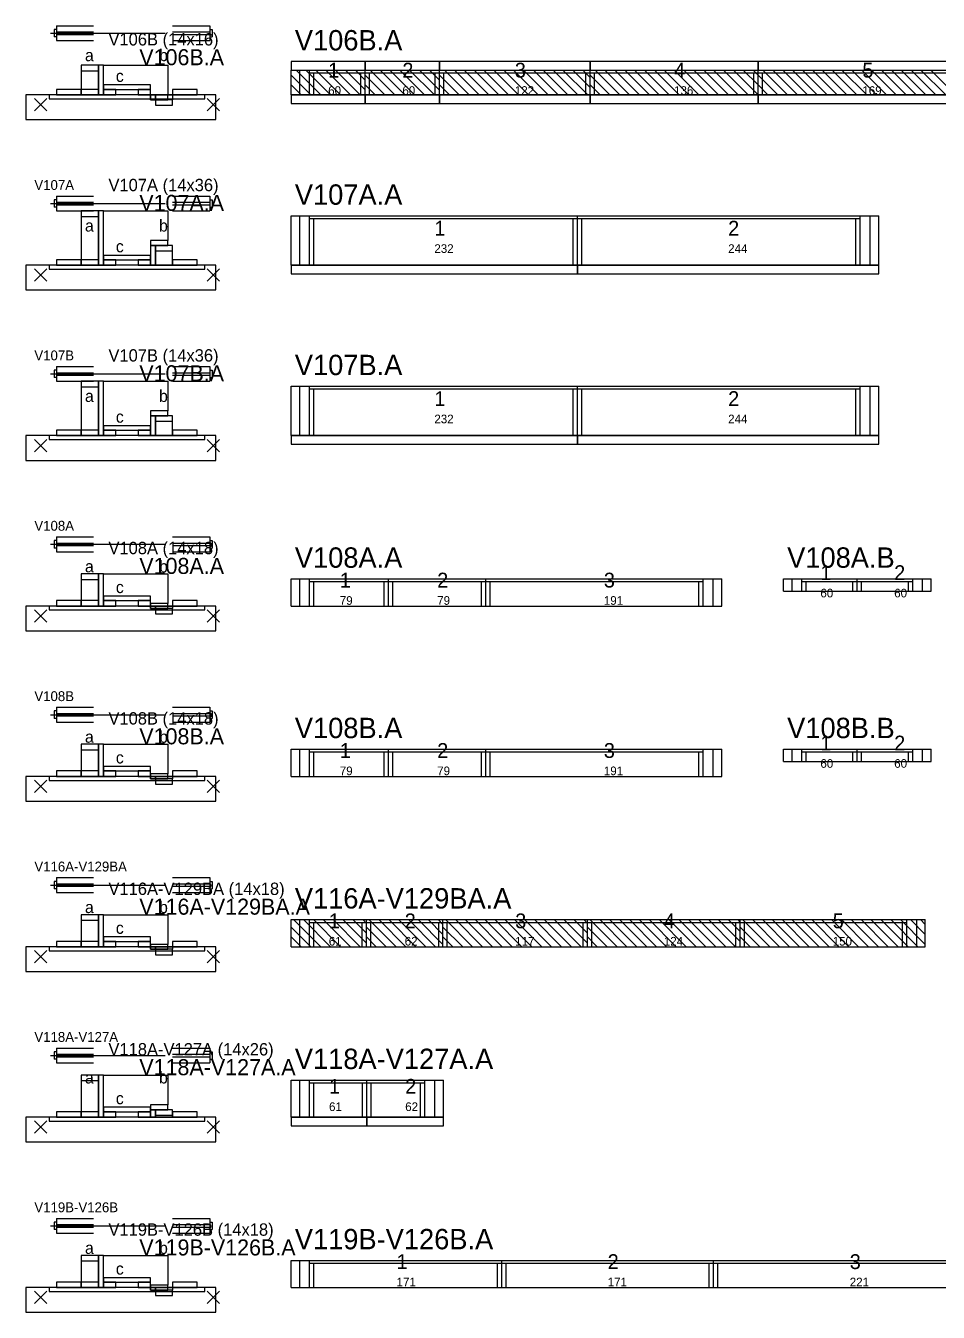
# Model space of a CAD drawing. Header units: metres. Extents: x -10 to 74425, y -2037 to 26.
# Drawn here: x 67582 to 68322, y -2008 to -966 of the extents above; entities that cross this region are included whole.
import ezdxf

# ---------------------------------------------------------------- set-up
doc = ezdxf.new("R2010")
doc.units = ezdxf.units.M
doc.layers.add('LABELS', color=3, linetype='Continuous')
doc.layers.add('VIGAS', color=7, linetype='Continuous')

msp = doc.modelspace()

# ---------------------------------------------------------------- linework, layer by layer
at = {"layer": 'VIGAS'}
for p, q in [((67605.4, -969), (67605.4, -975)), ((67607.4, -969), (67605.4, -969)), ((67607.4, -966), (67637.4, -966)), ((67607.4, -966), (67607.4, -978)), ((67701.4, -966), (67731.4, -966)), ((67731.4, -966), (67731.4, -978)), ((67731.4, -969), (67733.4, -969)), ((67733.4, -969), (67733.4, -975)), ((67602.4, -972), (67695.4, -972)), ((67607.4, -975), (67605.4, -975)), ((67607.4, -971), (67637.4, -971)), ((67607.4, -973), (67637.4, -973)), ((67607.4, -978), (67637.4, -978)), ((67701.4, -971), (67731.4, -971)), ((67701.4, -973), (67731.4, -973)), ((67701.4, -978), (67731.4, -978)), ((67731.4, -975), (67733.4, -975)), ((67797.4, -1002), (67857.4, -1002)), ((67797.4, -1022), (67797.4, -1002)), ((67813.4, -1022), (67797.4, -1006)), ((67821.4, -1022), (67801.4, -1002)), ((67804.4, -1022), (67804.4, -1002)), ((67829.4, -1022), (67809.4, -1002)), ((67812.4, -1022), (67812.4, -1002)), ((67812.4, -1004.2), (67857.4, -1004.2)), ((67815.9, -1022), (67815.9, -1004.2)), ((67837.4, -1022), (67817.4, -1002)), ((67845.4, -1022), (67825.4, -1002)), ((67853.4, -1022), (67833.4, -1002)), ((67857.4, -1018), (67841.4, -1002)), ((67857.4, -1010), (67849.4, -1002)), ((67853.9, -1022), (67853.9, -1004.2)), ((67857.4, -1022), (67857.4, -1002)), ((67857.4, -1022), (67857.4, -1002)), ((67857.4, -1002), (67917.6, -1002)), ((67857.4, -1022), (67857.4, -1002)), ((67857.4, -1022), (67857.4, -1002)), ((67857.4, -1022), (67857.4, -1002)), ((67857.4, -1002), (67857.4, -1002)), ((67857.4, -1004.2), (67917.6, -1004.2)), ((67873.4, -1022), (67857.4, -1006)), ((67860.9, -1022), (67860.9, -1004.2)), ((67881.4, -1022), (67861.4, -1002)), ((67889.4, -1022), (67869.4, -1002)), ((67897.4, -1022), (67877.4, -1002)), ((67905.4, -1022), (67885.4, -1002)), ((67913.4, -1022), (67893.4, -1002)), ((67917.6, -1018.2), (67901.4, -1002)), ((67917.6, -1010.2), (67909.4, -1002)), ((67914.1, -1022), (67914.1, -1004.2)), ((67917.6, -1002.2), (67917.4, -1002)), ((67917.6, -1022), (67917.6, -1002)), ((67917.6, -1022), (67917.6, -1002)), ((67917.6, -1002), (68039.6, -1002)), ((67917.6, -1022), (67917.6, -1002)), ((67917.6, -1022), (67917.6, -1002)), ((67917.6, -1022), (67917.6, -1002)), ((67917.6, -1004.2), (68039.6, -1004.2)), ((67933.6, -1022), (67917.6, -1006)), ((67921.1, -1022), (67921.1, -1004.2)), ((67941.6, -1022), (67921.6, -1002)), ((67949.6, -1022), (67929.6, -1002)), ((67957.6, -1022), (67937.6, -1002)), ((67965.6, -1022), (67945.6, -1002)), ((67973.6, -1022), (67953.6, -1002)), ((67981.6, -1022), (67961.6, -1002)), ((67989.6, -1022), (67969.6, -1002)), ((67997.6, -1022), (67977.6, -1002)), ((68005.6, -1022), (67985.6, -1002)), ((68013.6, -1022), (67993.6, -1002)), ((68021.6, -1022), (68001.6, -1002)), ((68029.6, -1022), (68009.6, -1002)), ((68037.6, -1022), (68017.6, -1002)), ((68039.6, -1016), (68025.6, -1002)), ((68039.6, -1008), (68033.6, -1002)), ((68036.1, -1022), (68036.1, -1004.2)), ((68039.6, -1022), (68039.6, -1002)), ((68039.6, -1022), (68039.6, -1002)), ((68039.6, -1002), (68175.6, -1002)), ((68039.6, -1022), (68039.6, -1002)), ((68039.6, -1022), (68039.6, -1002)), ((68039.6, -1022), (68039.6, -1002)), ((68039.6, -1004.2), (68175.6, -1004.2)), ((68055.6, -1022), (68039.6, -1006)), ((68043.1, -1022), (68043.1, -1004.2)), ((68063.6, -1022), (68043.6, -1002)), ((68071.6, -1022), (68051.6, -1002)), ((68079.6, -1022), (68059.6, -1002)), ((68087.6, -1022), (68067.6, -1002)), ((68095.6, -1022), (68075.6, -1002)), ((68103.6, -1022), (68083.6, -1002)), ((68111.6, -1022), (68091.6, -1002)), ((68119.6, -1022), (68099.6, -1002)), ((68127.6, -1022), (68107.6, -1002)), ((68135.6, -1022), (68115.6, -1002)), ((68143.6, -1022), (68123.6, -1002)), ((68151.6, -1022), (68131.6, -1002)), ((68159.6, -1022), (68139.6, -1002)), ((68167.6, -1022), (68147.6, -1002)), ((68175.6, -1022), (68155.6, -1002)), ((68175.6, -1014), (68163.6, -1002)), ((68175.6, -1006), (68171.6, -1002)), ((68172.1, -1022), (68172.1, -1004.2)), ((68175.6, -1022), (68175.6, -1002)), ((68175.6, -1022), (68175.6, -1002)), ((68175.6, -1002), (68344.6, -1002)), ((68175.6, -1022), (68175.6, -1002)), ((68175.6, -1022), (68175.6, -1002)), ((68175.6, -1022), (68175.6, -1002)), ((68175.6, -1004.2), (68344.6, -1004.2)), ((68191.6, -1022), (68175.6, -1006)), ((68179.1, -1022), (68179.1, -1004.2)), ((68199.6, -1022), (68179.6, -1002)), ((68207.6, -1022), (68187.6, -1002)), ((68215.6, -1022), (68195.6, -1002)), ((68223.6, -1022), (68203.6, -1002)), ((68231.6, -1022), (68211.6, -1002)), ((68239.6, -1022), (68219.6, -1002)), ((68247.6, -1022), (68227.6, -1002)), ((68255.6, -1022), (68235.6, -1002)), ((68263.6, -1022), (68243.6, -1002)), ((68271.6, -1022), (68251.6, -1002)), ((68279.6, -1022), (68259.6, -1002)), ((68287.6, -1022), (68267.6, -1002)), ((68295.6, -1022), (68275.6, -1002)), ((68303.6, -1022), (68283.6, -1002)), ((68311.6, -1022), (68291.6, -1002)), ((68319.6, -1022), (68299.6, -1002)), ((68327.6, -1022), (68307.6, -1002)), ((68335.6, -1022), (68315.6, -1002)), ((67805.4, -1022), (67797.4, -1014)), ((67865.4, -1022), (67857.4, -1014)), ((67925.6, -1022), (67917.6, -1014)), ((68047.6, -1022), (68039.6, -1014)), ((68183.6, -1022), (68175.6, -1014)), ((67589.4, -1035), (67599.4, -1025)), ((67589.4, -1025), (67599.4, -1035)), ((67729.4, -1035), (67739.4, -1025)), ((67729.4, -1025), (67739.4, -1035)), ((67797.4, -1022), (67857.4, -1022)), ((67797.4, -1022), (67797.4, -1022)), ((67812.4, -1022), (67815.9, -1022)), ((67853.9, -1022), (67857.4, -1022)), ((67857.4, -1022), (67917.6, -1022)), ((67857.4, -1022), (67860.9, -1022)), ((67857.4, -1022), (67857.4, -1022)), ((67914.1, -1022), (67917.6, -1022)), ((67917.6, -1022), (68039.6, -1022)), ((67917.6, -1022), (67921.1, -1022)), ((67917.6, -1022), (67917.6, -1022)), ((68036.1, -1022), (68039.6, -1022)), ((68039.6, -1022), (68175.6, -1022)), ((68039.6, -1022), (68043.1, -1022)), ((68039.6, -1022), (68039.6, -1022)), ((68172.1, -1022), (68175.6, -1022)), ((68175.6, -1022), (68344.6, -1022)), ((68175.6, -1022), (68179.1, -1022)), ((68175.6, -1022), (68175.6, -1022)), ((67607.4, -1104), (67637.4, -1104)), ((67607.4, -1104), (67607.4, -1116)), ((67701.4, -1104), (67731.4, -1104)), ((67731.4, -1104), (67731.4, -1116)), ((67602.4, -1110), (67695.4, -1110)), ((67605.4, -1107), (67605.4, -1113)), ((67607.4, -1107), (67605.4, -1107)), ((67607.4, -1113), (67605.4, -1113)), ((67607.4, -1109), (67637.4, -1109)), ((67607.4, -1111), (67637.4, -1111)), ((67701.4, -1109), (67731.4, -1109)), ((67701.4, -1111), (67731.4, -1111)), ((67731.4, -1107), (67733.4, -1107)), ((67731.4, -1113), (67733.4, -1113)), ((67733.4, -1107), (67733.4, -1113)), ((67607.4, -1116), (67637.4, -1116)), ((67701.4, -1116), (67731.4, -1116)), ((67797.4, -1120), (68029.4, -1120)), ((67797.4, -1160), (67797.4, -1120)), ((67804.4, -1160), (67804.4, -1120)), ((67812.4, -1160), (67812.4, -1120)), ((67812.4, -1122.2), (68029.4, -1122.2)), ((67815.9, -1160), (67815.9, -1122.2)), ((68025.9, -1160), (68025.9, -1122.2)), ((68029.4, -1160), (68029.4, -1120)), ((68029.4, -1160), (68029.4, -1120)), ((68029.4, -1120), (68273.4, -1120)), ((68029.4, -1160), (68029.4, -1120)), ((68029.4, -1160), (68029.4, -1120)), ((68029.4, -1160), (68029.4, -1120)), ((68029.4, -1122.2), (68258.4, -1122.2)), ((68032.9, -1160), (68032.9, -1122.2)), ((68254.9, -1160), (68254.9, -1122.2)), ((68258.4, -1160), (68258.4, -1120)), ((68266.4, -1160), (68266.4, -1120)), ((68273.4, -1160), (68273.4, -1120)), ((67589.4, -1173), (67599.4, -1163)), ((67589.4, -1163), (67599.4, -1173)), ((67729.4, -1173), (67739.4, -1163)), ((67729.4, -1163), (67739.4, -1173)), ((67797.4, -1160), (68029.4, -1160)), ((67812.4, -1160), (67815.9, -1160)), ((68025.9, -1160), (68029.4, -1160)), ((68029.4, -1160), (68273.4, -1160)), ((68029.4, -1160), (68032.9, -1160)), ((68254.9, -1160), (68258.4, -1160)), ((67602.4, -1248), (67695.4, -1248)), ((67605.4, -1245), (67605.4, -1251)), ((67607.4, -1245), (67605.4, -1245)), ((67607.4, -1242), (67637.4, -1242)), ((67607.4, -1242), (67607.4, -1254)), ((67607.4, -1247), (67637.4, -1247)), ((67607.4, -1249), (67637.4, -1249)), ((67701.4, -1242), (67731.4, -1242)), ((67701.4, -1247), (67731.4, -1247)), ((67701.4, -1249), (67731.4, -1249)), ((67731.4, -1242), (67731.4, -1254)), ((67731.4, -1245), (67733.4, -1245)), ((67733.4, -1245), (67733.4, -1251)), ((67607.4, -1251), (67605.4, -1251)), ((67607.4, -1254), (67637.4, -1254)), ((67701.4, -1254), (67731.4, -1254)), ((67731.4, -1251), (67733.4, -1251)), ((67797.4, -1258), (68029.4, -1258)), ((67797.4, -1298), (67797.4, -1258)), ((67804.4, -1298), (67804.4, -1258)), ((67812.4, -1298), (67812.4, -1258)), ((67812.4, -1260.2), (68029.4, -1260.2)), ((67815.9, -1298), (67815.9, -1260.2)), ((68025.9, -1298), (68025.9, -1260.2)), ((68029.4, -1298), (68029.4, -1258)), ((68029.4, -1298), (68029.4, -1258)), ((68029.4, -1258), (68273.4, -1258)), ((68029.4, -1298), (68029.4, -1258)), ((68029.4, -1298), (68029.4, -1258)), ((68029.4, -1298), (68029.4, -1258)), ((68029.4, -1260.2), (68258.4, -1260.2)), ((68032.9, -1298), (68032.9, -1260.2)), ((68254.9, -1298), (68254.9, -1260.2)), ((68258.4, -1298), (68258.4, -1258)), ((68266.4, -1298), (68266.4, -1258)), ((68273.4, -1298), (68273.4, -1258)), ((67589.4, -1311), (67599.4, -1301)), ((67589.4, -1301), (67599.4, -1311)), ((67729.4, -1311), (67739.4, -1301)), ((67729.4, -1301), (67739.4, -1311)), ((67797.4, -1298), (68029.4, -1298)), ((67812.4, -1298), (67815.9, -1298)), ((68025.9, -1298), (68029.4, -1298)), ((68029.4, -1298), (68273.4, -1298)), ((68029.4, -1298), (68032.9, -1298)), ((68254.9, -1298), (68258.4, -1298)), ((67605.4, -1383), (67605.4, -1389)), ((67607.4, -1383), (67605.4, -1383)), ((67607.4, -1380), (67637.4, -1380)), ((67607.4, -1380), (67607.4, -1392)), ((67607.4, -1385), (67637.4, -1385)), ((67701.4, -1380), (67731.4, -1380)), ((67701.4, -1385), (67731.4, -1385)), ((67731.4, -1380), (67731.4, -1392)), ((67731.4, -1383), (67733.4, -1383)), ((67733.4, -1383), (67733.4, -1389)), ((67602.4, -1386), (67695.4, -1386)), ((67607.4, -1389), (67605.4, -1389)), ((67607.4, -1387), (67637.4, -1387)), ((67607.4, -1392), (67637.4, -1392)), ((67701.4, -1387), (67731.4, -1387)), ((67701.4, -1392), (67731.4, -1392)), ((67731.4, -1389), (67733.4, -1389)), ((67797.4, -1414), (67876.2, -1414)), ((67797.4, -1436), (67797.4, -1414)), ((67804.4, -1436), (67804.4, -1414)), ((67812.4, -1436), (67812.4, -1414)), ((67812.4, -1416.2), (67876.2, -1416.2)), ((67815.9, -1436), (67815.9, -1416.2)), ((67872.7, -1436), (67872.7, -1416.2)), ((67876.2, -1436), (67876.2, -1414)), ((67876.2, -1436), (67876.2, -1414)), ((67876.2, -1414), (67955.2, -1414)), ((67876.2, -1436), (67876.2, -1414)), ((67876.2, -1436), (67876.2, -1414)), ((67876.2, -1436), (67876.2, -1414)), ((67876.2, -1416.2), (67955.2, -1416.2)), ((67879.7, -1436), (67879.7, -1416.2)), ((67951.7, -1436), (67951.7, -1416.2)), ((67955.2, -1436), (67955.2, -1414)), ((67955.2, -1436), (67955.2, -1414)), ((67955.2, -1414), (68146.2, -1414)), ((67955.2, -1436), (67955.2, -1414)), ((67955.2, -1436), (67955.2, -1414)), ((67955.2, -1436), (67955.2, -1414)), ((67955.2, -1416.2), (68131.2, -1416.2)), ((67958.7, -1436), (67958.7, -1416.2)), ((68127.7, -1436), (68127.7, -1416.2)), ((68131.2, -1436), (68131.2, -1414)), ((68139.2, -1436), (68139.2, -1414)), ((68146.2, -1436), (68146.2, -1414)), ((68196.2, -1414), (68255.9, -1414)), ((68196.2, -1424), (68196.2, -1414)), ((68203.2, -1424), (68203.2, -1414)), ((68211.2, -1424), (68211.2, -1414)), ((68211.2, -1416.2), (68255.9, -1416.2)), ((68214.7, -1424), (68214.7, -1416.2)), ((68252.4, -1424), (68252.4, -1416.2)), ((68255.9, -1424), (68255.9, -1414)), ((68255.9, -1424), (68255.9, -1414)), ((68255.9, -1414), (68315.9, -1414)), ((68255.9, -1424), (68255.9, -1414)), ((68255.9, -1424), (68255.9, -1414)), ((68255.9, -1424), (68255.9, -1414)), ((68255.9, -1416.2), (68300.9, -1416.2)), ((68259.4, -1424), (68259.4, -1416.2)), ((68297.4, -1424), (68297.4, -1416.2)), ((68300.9, -1424), (68300.9, -1414)), ((68308.9, -1424), (68308.9, -1414)), ((68315.9, -1424), (68315.9, -1414)), ((68196.2, -1424), (68255.9, -1424)), ((68211.2, -1424), (68214.7, -1424)), ((68252.4, -1424), (68255.9, -1424)), ((68255.9, -1424), (68315.9, -1424)), ((68255.9, -1424), (68259.4, -1424)), ((68297.4, -1424), (68300.9, -1424)), ((67797.4, -1436), (67876.2, -1436)), ((67812.4, -1436), (67815.9, -1436)), ((67872.7, -1436), (67876.2, -1436)), ((67876.2, -1436), (67955.2, -1436)), ((67876.2, -1436), (67879.7, -1436)), ((67951.7, -1436), (67955.2, -1436)), ((67955.2, -1436), (68146.2, -1436)), ((67955.2, -1436), (67958.7, -1436)), ((68127.7, -1436), (68131.2, -1436)), ((67589.4, -1449), (67599.4, -1439)), ((67589.4, -1439), (67599.4, -1449)), ((67729.4, -1449), (67739.4, -1439)), ((67729.4, -1439), (67739.4, -1449)), ((67605.4, -1521), (67605.4, -1527)), ((67607.4, -1521), (67605.4, -1521)), ((67607.4, -1518), (67637.4, -1518)), ((67607.4, -1518), (67607.4, -1530)), ((67701.4, -1518), (67731.4, -1518)), ((67731.4, -1518), (67731.4, -1530)), ((67731.4, -1521), (67733.4, -1521)), ((67733.4, -1521), (67733.4, -1527)), ((67602.4, -1524), (67695.4, -1524)), ((67607.4, -1527), (67605.4, -1527)), ((67607.4, -1523), (67637.4, -1523)), ((67607.4, -1525), (67637.4, -1525)), ((67607.4, -1530), (67637.4, -1530)), ((67701.4, -1523), (67731.4, -1523)), ((67701.4, -1525), (67731.4, -1525)), ((67701.4, -1530), (67731.4, -1530)), ((67731.4, -1527), (67733.4, -1527)), ((67797.4, -1552), (67876.2, -1552)), ((67797.4, -1574), (67797.4, -1552)), ((67804.4, -1574), (67804.4, -1552)), ((67812.4, -1574), (67812.4, -1552)), ((67876.2, -1574), (67876.2, -1552)), ((67876.2, -1574), (67876.2, -1552)), ((67876.2, -1552), (67955.2, -1552)), ((67876.2, -1574), (67876.2, -1552)), ((67876.2, -1574), (67876.2, -1552)), ((67876.2, -1574), (67876.2, -1552)), ((67955.2, -1574), (67955.2, -1552)), ((67955.2, -1574), (67955.2, -1552)), ((67955.2, -1552), (68146.2, -1552)), ((67955.2, -1574), (67955.2, -1552)), ((67955.2, -1574), (67955.2, -1552)), ((67955.2, -1574), (67955.2, -1552)), ((68131.2, -1574), (68131.2, -1552)), ((68139.2, -1574), (68139.2, -1552)), ((68146.2, -1574), (68146.2, -1552)), ((68196.2, -1552), (68255.9, -1552)), ((68196.2, -1562), (68196.2, -1552)), ((68203.2, -1562), (68203.2, -1552)), ((68211.2, -1562), (68211.2, -1552)), ((68255.9, -1562), (68255.9, -1552)), ((68255.9, -1562), (68255.9, -1552)), ((68255.9, -1552), (68315.9, -1552)), ((68255.9, -1562), (68255.9, -1552)), ((68255.9, -1562), (68255.9, -1552)), ((68255.9, -1562), (68255.9, -1552)), ((68300.9, -1562), (68300.9, -1552)), ((68308.9, -1562), (68308.9, -1552)), ((68315.9, -1562), (68315.9, -1552)), ((67812.4, -1554.2), (67876.2, -1554.2)), ((67815.9, -1574), (67815.9, -1554.2)), ((67872.7, -1574), (67872.7, -1554.2)), ((67876.2, -1554.2), (67955.2, -1554.2)), ((67879.7, -1574), (67879.7, -1554.2)), ((67951.7, -1574), (67951.7, -1554.2)), ((67955.2, -1554.2), (68131.2, -1554.2)), ((67958.7, -1574), (67958.7, -1554.2)), ((68127.7, -1574), (68127.7, -1554.2)), ((68196.2, -1562), (68255.9, -1562)), ((68211.2, -1554.2), (68255.9, -1554.2)), ((68211.2, -1562), (68214.7, -1562)), ((68214.7, -1562), (68214.7, -1554.2)), ((68252.4, -1562), (68252.4, -1554.2)), ((68252.4, -1562), (68255.9, -1562)), ((68255.9, -1554.2), (68300.9, -1554.2)), ((68255.9, -1562), (68315.9, -1562)), ((68255.9, -1562), (68259.4, -1562)), ((68259.4, -1562), (68259.4, -1554.2)), ((68297.4, -1562), (68297.4, -1554.2)), ((68297.4, -1562), (68300.9, -1562)), ((67589.4, -1587), (67599.4, -1577)), ((67589.4, -1577), (67599.4, -1587)), ((67729.4, -1587), (67739.4, -1577)), ((67729.4, -1577), (67739.4, -1587)), ((67797.4, -1574), (67876.2, -1574)), ((67812.4, -1574), (67815.9, -1574)), ((67872.7, -1574), (67876.2, -1574)), ((67876.2, -1574), (67955.2, -1574)), ((67876.2, -1574), (67879.7, -1574)), ((67951.7, -1574), (67955.2, -1574)), ((67955.2, -1574), (68146.2, -1574)), ((67955.2, -1574), (67958.7, -1574)), ((68127.7, -1574), (68131.2, -1574)), ((67607.4, -1656), (67637.4, -1656)), ((67607.4, -1656), (67607.4, -1668)), ((67701.4, -1656), (67731.4, -1656)), ((67731.4, -1656), (67731.4, -1668)), ((67602.4, -1662), (67695.4, -1662)), ((67605.4, -1659), (67605.4, -1665)), ((67607.4, -1659), (67605.4, -1659)), ((67607.4, -1665), (67605.4, -1665)), ((67607.4, -1661), (67637.4, -1661)), ((67607.4, -1663), (67637.4, -1663)), ((67701.4, -1661), (67731.4, -1661)), ((67701.4, -1663), (67731.4, -1663)), ((67731.4, -1659), (67733.4, -1659)), ((67731.4, -1665), (67733.4, -1665)), ((67733.4, -1659), (67733.4, -1665)), ((67607.4, -1668), (67637.4, -1668)), ((67701.4, -1668), (67731.4, -1668)), ((67797.4, -1690), (67858.4, -1690)), ((67797.4, -1712), (67797.4, -1690)), ((67813.4, -1712), (67797.4, -1696)), ((67821.4, -1712), (67799.4, -1690)), ((67804.4, -1712), (67804.4, -1690)), ((67829.4, -1712), (67807.4, -1690)), ((67812.4, -1712), (67812.4, -1690)), ((67812.4, -1692.2), (67858.4, -1692.2)), ((67837.4, -1712), (67815.4, -1690)), ((67815.9, -1712), (67815.9, -1692.2)), ((67845.4, -1712), (67823.4, -1690)), ((67853.4, -1712), (67831.4, -1690)), ((67858.4, -1709), (67839.4, -1690)), ((67858.4, -1701), (67847.4, -1690)), ((67854.9, -1712), (67854.9, -1692.2)), ((67858.4, -1693), (67855.4, -1690)), ((67858.4, -1712), (67858.4, -1690)), ((67858.4, -1712), (67858.4, -1690)), ((67858.4, -1690), (67920.4, -1690)), ((67858.4, -1712), (67858.4, -1690)), ((67858.4, -1712), (67858.4, -1690)), ((67858.4, -1712), (67858.4, -1690)), ((67858.4, -1692.2), (67920.4, -1692.2)), ((67874.4, -1712), (67858.4, -1696)), ((67882.4, -1712), (67860.4, -1690)), ((67861.9, -1712), (67861.9, -1692.2)), ((67890.4, -1712), (67868.4, -1690)), ((67898.4, -1712), (67876.4, -1690)), ((67906.4, -1712), (67884.4, -1690)), ((67914.4, -1712), (67892.4, -1690)), ((67920.4, -1710), (67900.4, -1690)), ((67920.4, -1702), (67908.4, -1690)), ((67920.4, -1694), (67916.4, -1690)), ((67916.9, -1712), (67916.9, -1692.2)), ((67920.4, -1712), (67920.4, -1690)), ((67920.4, -1712), (67920.4, -1690)), ((67920.4, -1690), (68037.4, -1690)), ((67920.4, -1712), (67920.4, -1690)), ((67920.4, -1712), (67920.4, -1690)), ((67920.4, -1712), (67920.4, -1690)), ((67920.4, -1692.2), (68037.4, -1692.2)), ((67936.4, -1712), (67920.4, -1696)), ((67944.4, -1712), (67922.4, -1690)), ((67923.9, -1712), (67923.9, -1692.2)), ((67952.4, -1712), (67930.4, -1690)), ((67960.4, -1712), (67938.4, -1690)), ((67968.4, -1712), (67946.4, -1690)), ((67976.4, -1712), (67954.4, -1690)), ((67984.4, -1712), (67962.4, -1690)), ((67992.4, -1712), (67970.4, -1690)), ((68000.4, -1712), (67978.4, -1690)), ((68008.4, -1712), (67986.4, -1690)), ((68016.4, -1712), (67994.4, -1690)), ((68024.4, -1712), (68002.4, -1690)), ((68032.4, -1712), (68010.4, -1690)), ((68037.4, -1709), (68018.4, -1690)), ((68037.4, -1701), (68026.4, -1690)), ((68033.9, -1712), (68033.9, -1692.2)), ((68037.4, -1693), (68034.4, -1690)), ((68037.4, -1712), (68037.4, -1690)), ((68037.4, -1712), (68037.4, -1690)), ((68037.4, -1690), (68161.1, -1690)), ((68037.4, -1712), (68037.4, -1690)), ((68037.4, -1712), (68037.4, -1690)), ((68037.4, -1712), (68037.4, -1690)), ((68037.4, -1692.2), (68161.1, -1692.2)), ((68053.4, -1712), (68037.4, -1696)), ((68061.4, -1712), (68039.4, -1690)), ((68040.9, -1712), (68040.9, -1692.2)), ((68069.4, -1712), (68047.4, -1690)), ((68077.4, -1712), (68055.4, -1690)), ((68085.4, -1712), (68063.4, -1690)), ((68093.4, -1712), (68071.4, -1690)), ((68101.4, -1712), (68079.4, -1690)), ((68109.4, -1712), (68087.4, -1690)), ((68117.4, -1712), (68095.4, -1690)), ((68125.4, -1712), (68103.4, -1690)), ((68133.4, -1712), (68111.4, -1690)), ((68141.4, -1712), (68119.4, -1690)), ((68149.4, -1712), (68127.4, -1690)), ((68157.4, -1712), (68135.4, -1690)), ((68161.1, -1707.7), (68143.4, -1690)), ((68161.1, -1699.7), (68151.4, -1690)), ((68157.6, -1712), (68157.6, -1692.2)), ((68161.1, -1691.7), (68159.4, -1690)), ((68161.1, -1712), (68161.1, -1690)), ((68161.1, -1712), (68161.1, -1690)), ((68161.1, -1690), (68311.1, -1690)), ((68161.1, -1712), (68161.1, -1690)), ((68161.1, -1712), (68161.1, -1690)), ((68161.1, -1712), (68161.1, -1690)), ((68161.1, -1692.2), (68296.1, -1692.2)), ((68177.1, -1712), (68161.1, -1696)), ((68185.1, -1712), (68163.1, -1690)), ((68164.6, -1712), (68164.6, -1692.2)), ((68193.1, -1712), (68171.1, -1690)), ((68201.1, -1712), (68179.1, -1690)), ((68209.1, -1712), (68187.1, -1690)), ((68217.1, -1712), (68195.1, -1690)), ((68225.1, -1712), (68203.1, -1690)), ((68233.1, -1712), (68211.1, -1690)), ((68241.1, -1712), (68219.1, -1690)), ((68249.1, -1712), (68227.1, -1690)), ((68257.1, -1712), (68235.1, -1690)), ((68265.1, -1712), (68243.1, -1690)), ((68273.1, -1712), (68251.1, -1690)), ((68281.1, -1712), (68259.1, -1690)), ((68289.1, -1712), (68267.1, -1690)), ((68297.1, -1712), (68275.1, -1690)), ((68305.1, -1712), (68283.1, -1690)), ((68311.1, -1710), (68291.1, -1690)), ((68292.6, -1712), (68292.6, -1692.2)), ((68296.1, -1712), (68296.1, -1690)), ((68311.1, -1702), (68299.1, -1690)), ((68304.1, -1712), (68304.1, -1690)), ((68311.1, -1694), (68307.1, -1690)), ((68311.1, -1712), (68311.1, -1690)), ((67805.4, -1712), (67797.4, -1704)), ((67866.4, -1712), (67858.4, -1704)), ((67928.4, -1712), (67920.4, -1704)), ((68045.4, -1712), (68037.4, -1704)), ((68169.1, -1712), (68161.1, -1704)), ((67589.4, -1725), (67599.4, -1715)), ((67589.4, -1715), (67599.4, -1725)), ((67729.4, -1725), (67739.4, -1715)), ((67729.4, -1715), (67739.4, -1725)), ((67797.4, -1712), (67858.4, -1712)), ((67797.4, -1712), (67797.4, -1712)), ((67812.4, -1712), (67815.9, -1712)), ((67854.9, -1712), (67858.4, -1712)), ((67858.4, -1712), (67920.4, -1712)), ((67858.4, -1712), (67861.9, -1712)), ((67858.4, -1712), (67858.4, -1712)), ((67916.9, -1712), (67920.4, -1712)), ((67920.4, -1712), (68037.4, -1712)), ((67920.4, -1712), (67923.9, -1712)), ((67920.4, -1712), (67920.4, -1712)), ((68033.9, -1712), (68037.4, -1712)), ((68037.4, -1712), (68161.1, -1712)), ((68037.4, -1712), (68040.9, -1712)), ((68037.4, -1712), (68037.4, -1712)), ((68157.6, -1712), (68161.1, -1712)), ((68161.1, -1712), (68311.1, -1712)), ((68161.1, -1712), (68164.6, -1712)), ((68161.1, -1712), (68161.1, -1712)), ((68292.6, -1712), (68296.1, -1712)), ((67602.4, -1800), (67695.4, -1800)), ((67605.4, -1797), (67605.4, -1803)), ((67607.4, -1797), (67605.4, -1797)), ((67607.4, -1794), (67637.4, -1794)), ((67607.4, -1794), (67607.4, -1806)), ((67607.4, -1799), (67637.4, -1799)), ((67607.4, -1801), (67637.4, -1801)), ((67701.4, -1794), (67731.4, -1794)), ((67701.4, -1799), (67731.4, -1799)), ((67701.4, -1801), (67731.4, -1801)), ((67731.4, -1794), (67731.4, -1806)), ((67731.4, -1797), (67733.4, -1797)), ((67733.4, -1797), (67733.4, -1803)), ((67607.4, -1803), (67605.4, -1803)), ((67607.4, -1806), (67637.4, -1806)), ((67701.4, -1806), (67731.4, -1806)), ((67731.4, -1803), (67733.4, -1803)), ((67797.4, -1820), (67858.8, -1820)), ((67797.4, -1850), (67797.4, -1820)), ((67804.4, -1850), (67804.4, -1820)), ((67812.4, -1850), (67812.4, -1820)), ((67812.4, -1822.2), (67858.8, -1822.2)), ((67815.9, -1850), (67815.9, -1822.2)), ((67855.3, -1850), (67855.3, -1822.2)), ((67858.8, -1850), (67858.8, -1820)), ((67858.8, -1850), (67858.8, -1820)), ((67858.8, -1820), (67920.8, -1820)), ((67858.8, -1850), (67858.8, -1820)), ((67858.8, -1850), (67858.8, -1820)), ((67858.8, -1850), (67858.8, -1820)), ((67858.8, -1822.2), (67905.8, -1822.2)), ((67862.3, -1850), (67862.3, -1822.2)), ((67902.3, -1850), (67902.3, -1822.2)), ((67905.8, -1850), (67905.8, -1820)), ((67913.8, -1850), (67913.8, -1820)), ((67920.8, -1850), (67920.8, -1820)), ((67589.4, -1863), (67599.4, -1853)), ((67589.4, -1853), (67599.4, -1863)), ((67729.4, -1863), (67739.4, -1853)), ((67729.4, -1853), (67739.4, -1863)), ((67797.4, -1850), (67858.8, -1850)), ((67812.4, -1850), (67815.9, -1850)), ((67855.3, -1850), (67858.8, -1850)), ((67858.8, -1850), (67920.8, -1850)), ((67858.8, -1850), (67862.3, -1850)), ((67902.3, -1850), (67905.8, -1850)), ((67602.4, -1938), (67695.4, -1938)), ((67605.4, -1935), (67605.4, -1941)), ((67607.4, -1935), (67605.4, -1935)), ((67607.4, -1932), (67637.4, -1932)), ((67607.4, -1932), (67607.4, -1944)), ((67607.4, -1937), (67637.4, -1937)), ((67701.4, -1932), (67731.4, -1932)), ((67701.4, -1937), (67731.4, -1937)), ((67731.4, -1932), (67731.4, -1944)), ((67731.4, -1935), (67733.4, -1935)), ((67733.4, -1935), (67733.4, -1941)), ((67607.4, -1941), (67605.4, -1941)), ((67607.4, -1939), (67637.4, -1939)), ((67607.4, -1944), (67637.4, -1944)), ((67701.4, -1939), (67731.4, -1939)), ((67701.4, -1944), (67731.4, -1944)), ((67731.4, -1941), (67733.4, -1941)), ((67797.4, -1966), (67968.1, -1966)), ((67797.4, -1988), (67797.4, -1966)), ((67804.4, -1988), (67804.4, -1966)), ((67812.4, -1988), (67812.4, -1966)), ((67812.4, -1968.2), (67968.1, -1968.2)), ((67815.9, -1988), (67815.9, -1968.2)), ((67964.6, -1988), (67964.6, -1968.2)), ((67968.1, -1988), (67968.1, -1966)), ((67968.1, -1988), (67968.1, -1966)), ((67968.1, -1966), (68139.4, -1966)), ((67968.1, -1988), (67968.1, -1966)), ((67968.1, -1988), (67968.1, -1966)), ((67968.1, -1988), (67968.1, -1966)), ((67968.1, -1968.2), (68139.4, -1968.2)), ((67971.6, -1988), (67971.6, -1968.2)), ((68135.9, -1988), (68135.9, -1968.2)), ((68139.4, -1988), (68139.4, -1966)), ((68139.4, -1988), (68139.4, -1966)), ((68139.4, -1966), (68360.4, -1966)), ((68139.4, -1988), (68139.4, -1966)), ((68139.4, -1988), (68139.4, -1966)), ((68139.4, -1988), (68139.4, -1966)), ((68139.4, -1968.2), (68360.4, -1968.2)), ((68142.9, -1988), (68142.9, -1968.2)), ((67797.4, -1988), (67968.1, -1988)), ((67812.4, -1988), (67815.9, -1988)), ((67964.6, -1988), (67968.1, -1988)), ((67968.1, -1988), (68139.4, -1988)), ((67968.1, -1988), (67971.6, -1988)), ((68135.9, -1988), (68139.4, -1988)), ((68139.4, -1988), (68360.4, -1988)), ((68139.4, -1988), (68142.9, -1988)), ((67589.4, -2001), (67599.4, -1991)), ((67589.4, -1991), (67599.4, -2001)), ((67729.4, -2001), (67739.4, -1991)), ((67729.4, -1991), (67739.4, -2001))]:
    msp.add_line(p, q, dxfattribs=at)
for points in [[(67627.4, -1022), (67641.4, -1022), (67641.4, -998), (67627.4, -998)], [(67627.4, -1002.4), (67641.4, -1002.4), (67641.4, -998), (67627.4, -998)], [(67641.4, -1022), (67645.4, -1022), (67645.4, -998), (67641.4, -998)], [(67645.4, -1014), (67645.4, -998), (67697.4, -998), (67697.4, -1022), (67683.4, -1022), (67683.4, -1014)], [(67797.4, -1002), (67857.4, -1002), (67857.4, -995), (67797.4, -995)], [(67857.4, -1002), (67917.6, -1002), (67917.6, -995), (67857.4, -995)], [(67917.6, -1002), (68039.6, -1002), (68039.6, -995), (67917.6, -995)], [(68039.6, -1002), (68175.6, -1002), (68175.6, -995), (68039.6, -995)], [(68175.6, -1002), (68344.6, -1002), (68344.6, -995), (68175.6, -995)], [(67607.4, -1022), (67627.4, -1022), (67627.4, -1017.6), (67607.4, -1017.6)], [(67627.4, -1022), (67641.4, -1022), (67641.4, -1017.6), (67627.4, -1017.6)], [(67645.4, -1017.6), (67683.4, -1017.6), (67683.4, -1014), (67645.4, -1014)], [(67645.4, -1022), (67655.4, -1022), (67655.4, -1017.6), (67645.4, -1017.6)], [(67673.4, -1022), (67683.4, -1022), (67683.4, -1017.6), (67673.4, -1017.6)], [(67701.4, -1022), (67721.4, -1022), (67721.4, -1017.6), (67701.4, -1017.6)], [(67582.4, -1042), (67736.4, -1042), (67736.4, -1022), (67582.4, -1022)], [(67601.4, -1025.2), (67727.4, -1025.2), (67727.4, -1022), (67601.4, -1022)], [(67683.4, -1022), (67687.4, -1022), (67687.4, -1026), (67683.4, -1026)], [(67683.4, -1026), (67697.4, -1026), (67697.4, -1022), (67683.4, -1022)], [(67687.4, -1022), (67701.4, -1022), (67701.4, -1026), (67687.4, -1026)], [(67687.4, -1030.4), (67701.4, -1030.4), (67701.4, -1026), (67687.4, -1026)], [(67797.4, -1029), (67857.4, -1029), (67857.4, -1022), (67797.4, -1022)], [(67857.4, -1029), (67917.6, -1029), (67917.6, -1022), (67857.4, -1022)], [(67917.6, -1029), (68039.6, -1029), (68039.6, -1022), (67917.6, -1022)], [(68039.6, -1029), (68175.6, -1029), (68175.6, -1022), (68039.6, -1022)], [(68175.6, -1029), (68344.6, -1029), (68344.6, -1022), (68175.6, -1022)], [(67627.4, -1160), (67641.4, -1160), (67641.4, -1116), (67627.4, -1116)], [(67627.4, -1120.4), (67641.4, -1120.4), (67641.4, -1116), (67627.4, -1116)], [(67641.4, -1160), (67645.4, -1160), (67645.4, -1116), (67641.4, -1116)], [(67645.4, -1152), (67645.4, -1116), (67697.4, -1116), (67697.4, -1140), (67683.4, -1140), (67683.4, -1152)], [(67683.4, -1144), (67697.4, -1144), (67697.4, -1140), (67683.4, -1140)], [(67683.4, -1160), (67687.4, -1160), (67687.4, -1144), (67683.4, -1144)], [(67687.4, -1160), (67701.4, -1160), (67701.4, -1144), (67687.4, -1144)], [(67687.4, -1148.4), (67701.4, -1148.4), (67701.4, -1144), (67687.4, -1144)], [(67607.4, -1160), (67627.4, -1160), (67627.4, -1155.6), (67607.4, -1155.6)], [(67627.4, -1160), (67641.4, -1160), (67641.4, -1155.6), (67627.4, -1155.6)], [(67645.4, -1155.6), (67683.4, -1155.6), (67683.4, -1152), (67645.4, -1152)], [(67645.4, -1160), (67655.4, -1160), (67655.4, -1155.6), (67645.4, -1155.6)], [(67673.4, -1160), (67683.4, -1160), (67683.4, -1155.6), (67673.4, -1155.6)], [(67701.4, -1160), (67721.4, -1160), (67721.4, -1155.6), (67701.4, -1155.6)], [(67582.4, -1180), (67736.4, -1180), (67736.4, -1160), (67582.4, -1160)], [(67601.4, -1163.2), (67727.4, -1163.2), (67727.4, -1160), (67601.4, -1160)], [(67797.4, -1167), (68029.4, -1167), (68029.4, -1160), (67797.4, -1160)], [(68029.4, -1167), (68273.4, -1167), (68273.4, -1160), (68029.4, -1160)], [(67627.4, -1298), (67641.4, -1298), (67641.4, -1254), (67627.4, -1254)], [(67627.4, -1258.4), (67641.4, -1258.4), (67641.4, -1254), (67627.4, -1254)], [(67641.4, -1298), (67645.4, -1298), (67645.4, -1254), (67641.4, -1254)], [(67645.4, -1290), (67645.4, -1254), (67697.4, -1254), (67697.4, -1278), (67683.4, -1278), (67683.4, -1290)], [(67683.4, -1282), (67697.4, -1282), (67697.4, -1278), (67683.4, -1278)], [(67645.4, -1293.6), (67683.4, -1293.6), (67683.4, -1290), (67645.4, -1290)], [(67683.4, -1298), (67687.4, -1298), (67687.4, -1282), (67683.4, -1282)], [(67687.4, -1298), (67701.4, -1298), (67701.4, -1282), (67687.4, -1282)], [(67687.4, -1286.4), (67701.4, -1286.4), (67701.4, -1282), (67687.4, -1282)], [(67582.4, -1318), (67736.4, -1318), (67736.4, -1298), (67582.4, -1298)], [(67601.4, -1301.2), (67727.4, -1301.2), (67727.4, -1298), (67601.4, -1298)], [(67607.4, -1298), (67627.4, -1298), (67627.4, -1293.6), (67607.4, -1293.6)], [(67627.4, -1298), (67641.4, -1298), (67641.4, -1293.6), (67627.4, -1293.6)], [(67645.4, -1298), (67655.4, -1298), (67655.4, -1293.6), (67645.4, -1293.6)], [(67673.4, -1298), (67683.4, -1298), (67683.4, -1293.6), (67673.4, -1293.6)], [(67701.4, -1298), (67721.4, -1298), (67721.4, -1293.6), (67701.4, -1293.6)], [(67797.4, -1305), (68029.4, -1305), (68029.4, -1298), (67797.4, -1298)], [(68029.4, -1305), (68273.4, -1305), (68273.4, -1298), (68029.4, -1298)], [(67627.4, -1436), (67641.4, -1436), (67641.4, -1410), (67627.4, -1410)], [(67627.4, -1414.4), (67641.4, -1414.4), (67641.4, -1410), (67627.4, -1410)], [(67641.4, -1436), (67645.4, -1436), (67645.4, -1410), (67641.4, -1410)], [(67645.4, -1428), (67645.4, -1410), (67697.4, -1410), (67697.4, -1434), (67683.4, -1434), (67683.4, -1428)], [(67582.4, -1456), (67736.4, -1456), (67736.4, -1436), (67582.4, -1436)], [(67601.4, -1439.2), (67727.4, -1439.2), (67727.4, -1436), (67601.4, -1436)], [(67607.4, -1436), (67627.4, -1436), (67627.4, -1431.6), (67607.4, -1431.6)], [(67627.4, -1436), (67641.4, -1436), (67641.4, -1431.6), (67627.4, -1431.6)], [(67645.4, -1431.6), (67683.4, -1431.6), (67683.4, -1428), (67645.4, -1428)], [(67645.4, -1436), (67655.4, -1436), (67655.4, -1431.6), (67645.4, -1431.6)], [(67673.4, -1436), (67683.4, -1436), (67683.4, -1431.6), (67673.4, -1431.6)], [(67683.4, -1438), (67697.4, -1438), (67697.4, -1434), (67683.4, -1434)], [(67683.4, -1436), (67687.4, -1436), (67687.4, -1438), (67683.4, -1438)], [(67687.4, -1436), (67701.4, -1436), (67701.4, -1438), (67687.4, -1438)], [(67701.4, -1436), (67721.4, -1436), (67721.4, -1431.6), (67701.4, -1431.6)], [(67687.4, -1442.4), (67701.4, -1442.4), (67701.4, -1438), (67687.4, -1438)], [(67627.4, -1574), (67641.4, -1574), (67641.4, -1548), (67627.4, -1548)], [(67627.4, -1552.4), (67641.4, -1552.4), (67641.4, -1548), (67627.4, -1548)], [(67641.4, -1574), (67645.4, -1574), (67645.4, -1548), (67641.4, -1548)], [(67645.4, -1566), (67645.4, -1548), (67697.4, -1548), (67697.4, -1572), (67683.4, -1572), (67683.4, -1566)], [(67607.4, -1574), (67627.4, -1574), (67627.4, -1569.6), (67607.4, -1569.6)], [(67627.4, -1574), (67641.4, -1574), (67641.4, -1569.6), (67627.4, -1569.6)], [(67645.4, -1569.6), (67683.4, -1569.6), (67683.4, -1566), (67645.4, -1566)], [(67645.4, -1574), (67655.4, -1574), (67655.4, -1569.6), (67645.4, -1569.6)], [(67673.4, -1574), (67683.4, -1574), (67683.4, -1569.6), (67673.4, -1569.6)], [(67683.4, -1576), (67697.4, -1576), (67697.4, -1572), (67683.4, -1572)], [(67701.4, -1574), (67721.4, -1574), (67721.4, -1569.6), (67701.4, -1569.6)], [(67582.4, -1594), (67736.4, -1594), (67736.4, -1574), (67582.4, -1574)], [(67601.4, -1577.2), (67727.4, -1577.2), (67727.4, -1574), (67601.4, -1574)], [(67683.4, -1574), (67687.4, -1574), (67687.4, -1576), (67683.4, -1576)], [(67687.4, -1574), (67701.4, -1574), (67701.4, -1576), (67687.4, -1576)], [(67687.4, -1580.4), (67701.4, -1580.4), (67701.4, -1576), (67687.4, -1576)], [(67627.4, -1712), (67641.4, -1712), (67641.4, -1686), (67627.4, -1686)], [(67627.4, -1690.4), (67641.4, -1690.4), (67641.4, -1686), (67627.4, -1686)], [(67641.4, -1712), (67645.4, -1712), (67645.4, -1686), (67641.4, -1686)], [(67645.4, -1704), (67645.4, -1686), (67697.4, -1686), (67697.4, -1710), (67683.4, -1710), (67683.4, -1704)], [(67607.4, -1712), (67627.4, -1712), (67627.4, -1707.6), (67607.4, -1707.6)], [(67627.4, -1712), (67641.4, -1712), (67641.4, -1707.6), (67627.4, -1707.6)], [(67645.4, -1707.6), (67683.4, -1707.6), (67683.4, -1704), (67645.4, -1704)], [(67645.4, -1712), (67655.4, -1712), (67655.4, -1707.6), (67645.4, -1707.6)], [(67673.4, -1712), (67683.4, -1712), (67683.4, -1707.6), (67673.4, -1707.6)], [(67701.4, -1712), (67721.4, -1712), (67721.4, -1707.6), (67701.4, -1707.6)], [(67582.4, -1732), (67736.4, -1732), (67736.4, -1712), (67582.4, -1712)], [(67601.4, -1715.2), (67727.4, -1715.2), (67727.4, -1712), (67601.4, -1712)], [(67683.4, -1714), (67697.4, -1714), (67697.4, -1710), (67683.4, -1710)], [(67683.4, -1712), (67687.4, -1712), (67687.4, -1714), (67683.4, -1714)], [(67687.4, -1712), (67701.4, -1712), (67701.4, -1714), (67687.4, -1714)], [(67687.4, -1718.4), (67701.4, -1718.4), (67701.4, -1714), (67687.4, -1714)], [(67627.4, -1850), (67641.4, -1850), (67641.4, -1816), (67627.4, -1816)], [(67627.4, -1820.4), (67641.4, -1820.4), (67641.4, -1816), (67627.4, -1816)], [(67641.4, -1850), (67645.4, -1850), (67645.4, -1816), (67641.4, -1816)], [(67645.4, -1842), (67645.4, -1816), (67697.4, -1816), (67697.4, -1840), (67683.4, -1840), (67683.4, -1842)], [(67645.4, -1845.6), (67683.4, -1845.6), (67683.4, -1842), (67645.4, -1842)], [(67683.4, -1844), (67697.4, -1844), (67697.4, -1840), (67683.4, -1840)], [(67683.4, -1850), (67687.4, -1850), (67687.4, -1844), (67683.4, -1844)], [(67687.4, -1850), (67701.4, -1850), (67701.4, -1844), (67687.4, -1844)], [(67687.4, -1848.4), (67701.4, -1848.4), (67701.4, -1844), (67687.4, -1844)], [(67582.4, -1870), (67736.4, -1870), (67736.4, -1850), (67582.4, -1850)], [(67601.4, -1853.2), (67727.4, -1853.2), (67727.4, -1850), (67601.4, -1850)], [(67607.4, -1850), (67627.4, -1850), (67627.4, -1845.6), (67607.4, -1845.6)], [(67627.4, -1850), (67641.4, -1850), (67641.4, -1845.6), (67627.4, -1845.6)], [(67645.4, -1850), (67655.4, -1850), (67655.4, -1845.6), (67645.4, -1845.6)], [(67673.4, -1850), (67683.4, -1850), (67683.4, -1845.6), (67673.4, -1845.6)], [(67701.4, -1850), (67721.4, -1850), (67721.4, -1845.6), (67701.4, -1845.6)], [(67797.4, -1857), (67858.8, -1857), (67858.8, -1850), (67797.4, -1850)], [(67858.8, -1857), (67920.8, -1857), (67920.8, -1850), (67858.8, -1850)], [(67627.4, -1988), (67641.4, -1988), (67641.4, -1962), (67627.4, -1962)], [(67627.4, -1966.4), (67641.4, -1966.4), (67641.4, -1962), (67627.4, -1962)], [(67641.4, -1988), (67645.4, -1988), (67645.4, -1962), (67641.4, -1962)], [(67645.4, -1980), (67645.4, -1962), (67697.4, -1962), (67697.4, -1986), (67683.4, -1986), (67683.4, -1980)], [(67582.4, -2008), (67736.4, -2008), (67736.4, -1988), (67582.4, -1988)], [(67601.4, -1991.2), (67727.4, -1991.2), (67727.4, -1988), (67601.4, -1988)], [(67607.4, -1988), (67627.4, -1988), (67627.4, -1983.6), (67607.4, -1983.6)], [(67627.4, -1988), (67641.4, -1988), (67641.4, -1983.6), (67627.4, -1983.6)], [(67645.4, -1983.6), (67683.4, -1983.6), (67683.4, -1980), (67645.4, -1980)], [(67645.4, -1988), (67655.4, -1988), (67655.4, -1983.6), (67645.4, -1983.6)], [(67673.4, -1988), (67683.4, -1988), (67683.4, -1983.6), (67673.4, -1983.6)], [(67683.4, -1990), (67697.4, -1990), (67697.4, -1986), (67683.4, -1986)], [(67683.4, -1988), (67687.4, -1988), (67687.4, -1990), (67683.4, -1990)], [(67687.4, -1988), (67701.4, -1988), (67701.4, -1990), (67687.4, -1990)], [(67687.4, -1994.4), (67701.4, -1994.4), (67701.4, -1990), (67687.4, -1990)], [(67701.4, -1988), (67721.4, -1988), (67721.4, -1983.6), (67701.4, -1983.6)]]:
    msp.add_lwpolyline(points, close=True, dxfattribs=at)

# ---------------------------------------------------------------- texts
at = {"layer": 'LABELS'}
for s, p in [('V107A', (67589.4, -1099)), ('V107B', (67589.4, -1237)), ('V108A', (67589.4, -1375)), ('V108B', (67589.4, -1513)), ('V116A-V129BA', (67589.4, -1651)), ('V118A-V127A', (67589.4, -1789)), ('V119B-V126B', (67589.4, -1927))]:
    msp.add_text(s, height=8, dxfattribs=at).set_placement(p)
at = {"layer": 'VIGAS'}
for s, height, p in [('V106B (14x16)', 10, (67649.4, -982)), ('V106B.A', 16.5, (67800.4, -986)), ('a', 9.6, (67630.4, -994.7)), ('V106B.A', 13, (67674.4, -998)), ('b', 9.6, (67690.4, -994.7)), ('1', 12, (67827.4, -1008)), ('2', 12, (67887.5, -1008)), ('3', 12, (67978.6, -1008)), ('4', 12, (68107.6, -1008)), ('5', 12, (68260.1, -1008)), ('c', 9.6, (67655.4, -1011.5)), ('60', 7, (67827.4, -1022)), ('60', 7, (67887.5, -1022)), ('122', 7, (67978.6, -1022)), ('136', 7, (68107.6, -1022)), ('169', 7, (68260.1, -1022)), ('V107A (14x36)', 10, (67649.4, -1100)), ('V107A.A', 13, (67674.4, -1116)), ('V107A.A', 16.5, (67800.4, -1111)), ('a', 9.6, (67630.4, -1132.7)), ('b', 9.6, (67690.4, -1132.7)), ('1', 12, (67913.4, -1136)), ('2', 12, (68151.4, -1136)), ('c', 9.6, (67655.4, -1149.5)), ('232', 7, (67913.4, -1150)), ('244', 7, (68151.4, -1150)), ('V107B (14x36)', 10, (67649.4, -1238)), ('V107B.A', 16.5, (67800.4, -1249)), ('V107B.A', 13, (67674.4, -1254)), ('b', 9.6, (67690.4, -1270.7)), ('a', 9.6, (67630.4, -1270.7)), ('1', 12, (67913.4, -1274)), ('2', 12, (68151.4, -1274)), ('c', 9.6, (67655.4, -1287.5)), ('232', 7, (67913.4, -1288)), ('244', 7, (68151.4, -1288)), ('V108A (14x18)', 10, (67649.4, -1394)), ('V108A.A', 16.5, (67800.4, -1405)), ('V108A.B', 16.5, (68199.2, -1405)), ('a', 9.6, (67630.4, -1408.7)), ('V108A.A', 13, (67674.4, -1410)), ('b', 9.6, (67690.4, -1408.7)), ('1', 12, (68226.1, -1415)), ('2', 12, (68285.9, -1415)), ('1', 12, (67836.8, -1421)), ('2', 12, (67915.7, -1421)), ('3', 12, (68050.7, -1421)), ('c', 9.6, (67655.4, -1425.5)), ('60', 7, (68226.1, -1429)), ('60', 7, (68285.9, -1429)), ('79', 7, (67836.8, -1435)), ('79', 7, (67915.7, -1435)), ('191', 7, (68050.7, -1435)), ('V108B (14x18)', 10, (67649.4, -1532)), ('V108B.A', 16.5, (67800.4, -1543)), ('V108B.B', 16.5, (68199.2, -1543)), ('a', 9.6, (67630.4, -1546.7)), ('V108B.A', 13, (67674.4, -1548)), ('b', 9.6, (67690.4, -1546.7)), ('1', 12, (68226.1, -1553)), ('2', 12, (68285.9, -1553)), ('1', 12, (67836.8, -1559)), ('2', 12, (67915.7, -1559)), ('3', 12, (68050.7, -1559)), ('c', 9.6, (67655.4, -1563.5)), ('60', 7, (68226.1, -1567)), ('60', 7, (68285.9, -1567)), ('79', 7, (67836.8, -1573)), ('79', 7, (67915.7, -1573)), ('191', 7, (68050.7, -1573)), ('V116A-V129BA (14x18)', 10, (67649.4, -1670)), ('V116A-V129BA.A', 16.5, (67800.4, -1681)), ('a', 9.6, (67630.4, -1684.7)), ('V116A-V129BA.A', 13, (67674.4, -1686)), ('b', 9.6, (67690.4, -1684.7)), ('1', 12, (67827.9, -1697)), ('2', 12, (67889.4, -1697)), ('3', 12, (67978.9, -1697)), ('4', 12, (68099.3, -1697)), ('5', 12, (68236.1, -1697)), ('c', 9.6, (67655.4, -1701.5)), ('61', 7, (67827.9, -1711)), ('62', 7, (67889.4, -1711)), ('117', 7, (67978.9, -1711)), ('124', 7, (68099.3, -1711)), ('150', 7, (68236.1, -1711)), ('V118A-V127A (14x26)', 10, (67649.4, -1800)), ('V118A-V127A.A', 16.5, (67800.4, -1811)), ('V118A-V127A.A', 13, (67674.4, -1816)), ('b', 9.6, (67690.4, -1822.7)), ('a', 9.6, (67630.4, -1822.7)), ('1', 12, (67828.1, -1831)), ('2', 12, (67889.8, -1831)), ('c', 9.6, (67655.4, -1839.5)), ('61', 7, (67828.1, -1845)), ('62', 7, (67889.8, -1845)), ('V119B-V126B (14x18)', 10, (67649.4, -1946)), ('V119B-V126B.A', 16.5, (67800.4, -1957)), ('a', 9.6, (67630.4, -1960.7)), ('V119B-V126B.A', 13, (67674.4, -1962)), ('b', 9.6, (67690.4, -1960.7)), ('1', 12, (67882.8, -1973)), ('2', 12, (68053.8, -1973)), ('3', 12, (68249.9, -1973)), ('c', 9.6, (67655.4, -1977.5)), ('171', 7, (67882.8, -1987)), ('171', 7, (68053.8, -1987)), ('221', 7, (68249.9, -1987))]:
    msp.add_text(s, height=height, dxfattribs=at).set_placement(p)

doc.saveas('drawing.dxf')
